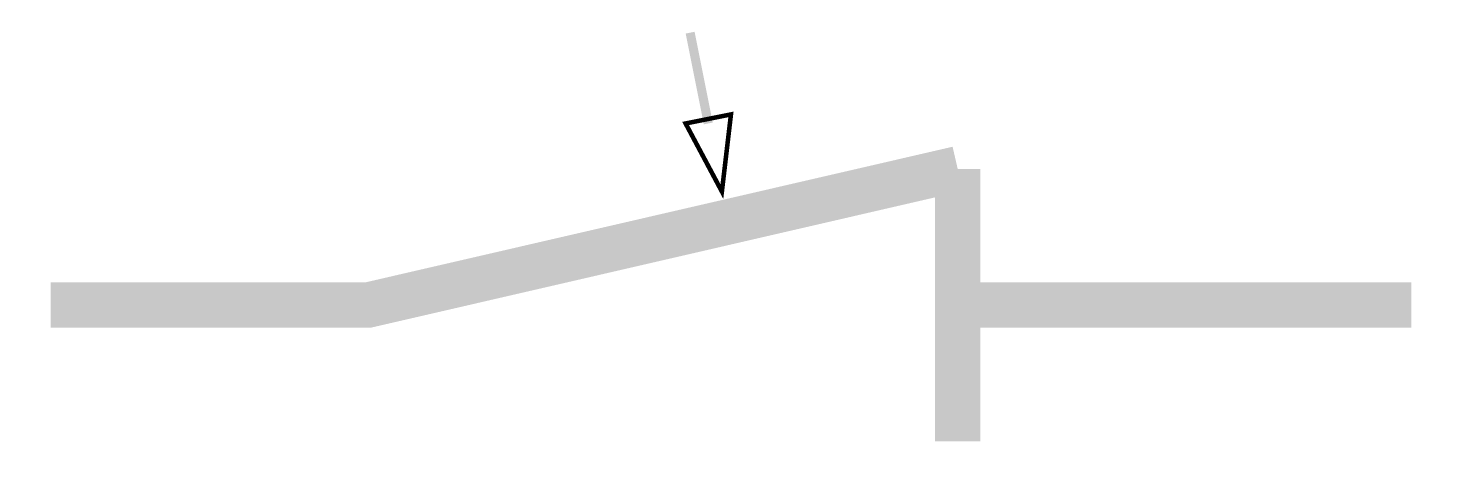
# Model space of a CAD drawing. Extents: x 2740.18 to 2741.73, y 1063.37 to 1063.85.
import ezdxf

# ---------------------------------------------------------------- set-up
doc = ezdxf.new("R2010")
doc.units = 0

msp = doc.modelspace()

# ---------------------------------------------------------------- linework, layer by layer
at = {"color": 0, "linetype": 'Continuous'}
for points in [[(2740.9311, 1063.7494, 0.01, 0.01, 0), (2740.9111, 1063.8494, 0.01, 0.01, 0)], [(2740.9061, 1063.7494, 0.005, 0.005, 0), (2740.9561, 1063.7594, 0.005, 0.005, 0), (2740.9461, 1063.6744, 0.005, 0.005, 0), (2740.9061, 1063.7494, 0.005, 0.005, 0), (2740.9061, 1063.7494, 0.005, 0.005, 0), (2740.9561, 1063.7594, 0.005, 0.005, 0)], [(2740.2061, 1063.5494, 0.05, 0.05, 0), (2740.5561, 1063.5494, 0.05, 0.05, 0), (2741.2061, 1063.6994, 0.05, 0.05, 0)], [(2741.2061, 1063.6994, 0.05, 0.05, 0), (2741.2061, 1063.3994, 0.05, 0.05, 0)], [(2741.2061, 1063.5494, 0.05, 0.05, 0), (2741.7061, 1063.5494, 0.05, 0.05, 0)]]:
    msp.add_lwpolyline(points, format="xyseb", dxfattribs=at)

doc.saveas('drawing.dxf')
